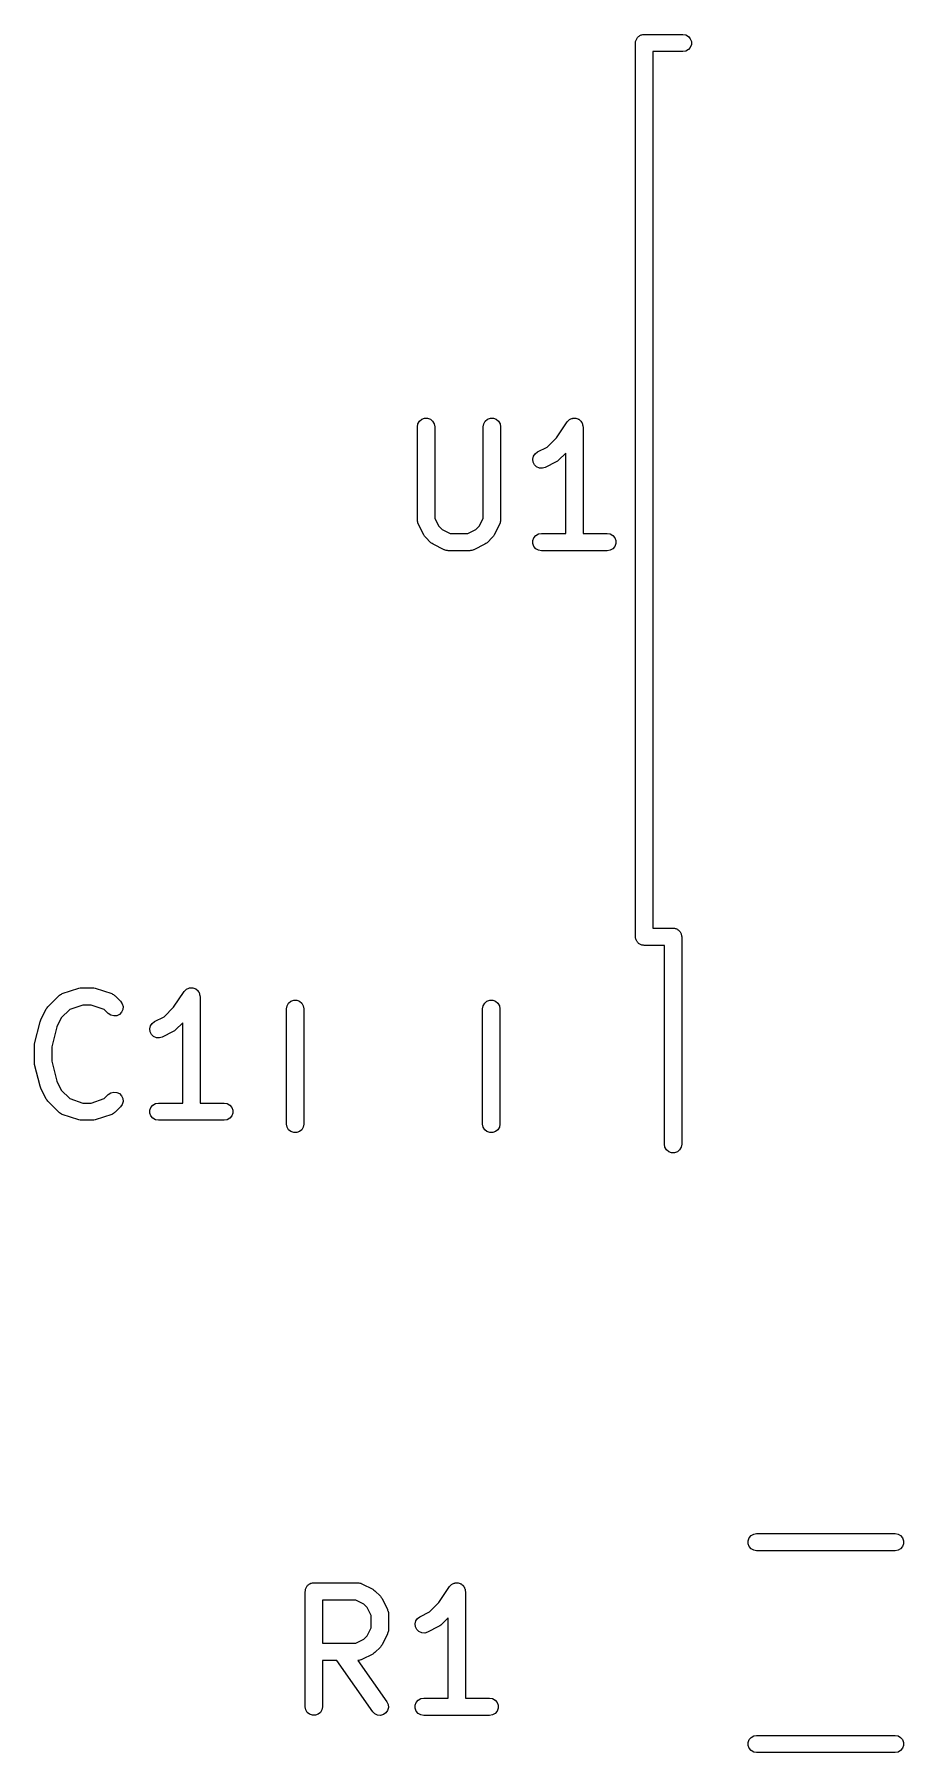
# Model space of a CAD drawing. Extents: x 76 to 223, y -93 to -41.
# Drawn here: x 78.14 to 85.67, y -93.45 to -78.55 of the extents above; entities that cross this region are included whole.
import ezdxf

# ---------------------------------------------------------------- set-up
doc = ezdxf.new("R2010")
doc.units = 0
doc.header["$MEASUREMENT"] = 0
doc.layers.add('BLACK', color=7, linetype='CONTINUOUS')

msp = doc.modelspace()

# ---------------------------------------------------------------- linework, layer by layer
at = {"layer": 'Black'}
for p, q in [((83.35, -78.625), (83.3511, -78.6185)), ((83.35, -86.375), (83.35, -78.625)), ((83.3511, -78.612), (83.3534, -78.6058)), ((83.3511, -78.6185), (83.3511, -78.612)), ((83.3534, -78.6058), (83.3545, -78.5993)), ((83.3545, -78.5993), (83.3578, -78.5937)), ((83.3578, -78.5937), (83.36, -78.5875)), ((83.36, -78.5875), (83.3643, -78.5825)), ((83.3643, -78.5825), (83.3675, -78.5768)), ((83.3675, -78.5768), (83.3726, -78.5726)), ((83.3726, -78.5726), (83.3768, -78.5675)), ((83.3768, -78.5675), (83.3825, -78.5643)), ((83.3825, -78.5643), (83.3875, -78.56)), ((83.3875, -78.56), (83.3937, -78.5578)), ((83.3937, -78.5578), (83.3993, -78.5545)), ((83.3993, -78.5545), (83.4058, -78.5534)), ((83.4058, -78.5534), (83.412, -78.5511)), ((83.412, -78.5511), (83.4185, -78.5511)), ((83.4185, -78.5511), (83.425, -78.55)), ((83.425, -78.55), (83.76, -78.55)), ((83.76, -78.55), (83.7857, -78.5545)), ((83.7857, -78.5545), (83.8082, -78.5675)), ((83.8082, -78.5675), (83.825, -78.5875)), ((83.825, -78.6625), (83.8082, -78.6825)), ((83.825, -78.5875), (83.8339, -78.612)), ((83.8339, -78.638), (83.825, -78.6625)), ((83.8339, -78.612), (83.8339, -78.638)), ((83.76, -78.7), (83.5, -78.7)), ((83.5, -78.7), (83.5, -86.3)), ((83.7857, -78.6955), (83.76, -78.7)), ((83.8082, -78.6825), (83.7857, -78.6955)), ((81.4591, -81.9524), (81.4636, -81.9267)), ((81.4636, -81.9267), (81.4766, -81.9042)), ((81.4766, -81.9042), (81.4966, -81.8874)), ((81.4966, -81.8874), (81.5211, -81.8785)), ((81.5211, -81.8785), (81.5471, -81.8785)), ((81.5471, -81.8785), (81.5716, -81.8874)), ((81.5716, -81.8874), (81.5915, -81.9042)), ((81.5915, -81.9042), (81.6046, -81.9267)), ((81.6046, -81.9267), (81.6091, -81.9524)), ((82.0305, -81.9524), (82.035, -81.9267)), ((82.035, -81.9267), (82.0481, -81.9042)), ((82.0481, -81.9042), (82.068, -81.8874)), ((82.068, -81.8874), (82.0925, -81.8785)), ((82.0925, -81.8785), (82.1185, -81.8785)), ((82.1185, -81.8785), (82.143, -81.8874)), ((82.143, -81.8874), (82.163, -81.9042)), ((82.163, -81.9042), (82.176, -81.9267)), ((82.176, -81.9267), (82.1805, -81.9524)), ((82.6663, -82.0475), (82.7574, -81.9108)), ((82.7574, -81.9108), (82.7603, -81.9078)), ((82.7603, -81.9078), (82.7624, -81.9042)), ((82.7624, -81.9042), (82.7692, -81.8984)), ((82.7692, -81.8984), (82.7754, -81.8919)), ((82.7754, -81.8919), (82.7791, -81.8901)), ((82.7791, -81.8901), (82.7823, -81.8874)), ((82.7823, -81.8874), (82.7907, -81.8844)), ((82.7907, -81.8844), (82.7987, -81.8804)), ((82.7987, -81.8804), (82.8029, -81.8799)), ((82.8029, -81.8799), (82.8068, -81.8785)), ((82.8068, -81.8785), (82.8157, -81.8785)), ((82.8157, -81.8785), (82.8246, -81.8775)), ((82.8246, -81.8775), (82.8287, -81.8785)), ((82.8287, -81.8785), (82.8328, -81.8785)), ((82.8328, -81.8785), (82.8412, -81.8816)), ((82.8412, -81.8816), (82.8499, -81.8837)), ((82.8499, -81.8837), (82.8534, -81.886)), ((82.8534, -81.886), (82.8573, -81.8874)), ((82.8573, -81.8874), (82.8642, -81.8932)), ((82.8642, -81.8932), (82.8716, -81.8981)), ((82.8716, -81.8981), (82.8741, -81.9015)), ((82.8741, -81.9015), (82.8773, -81.9042)), ((82.8773, -81.9042), (82.8817, -81.9119)), ((82.8817, -81.9119), (82.887, -81.9191)), ((82.887, -81.9191), (82.8882, -81.9231)), ((82.8882, -81.9231), (82.8903, -81.9267)), ((82.8903, -81.9267), (82.8918, -81.9355)), ((82.8918, -81.9355), (82.8944, -81.9441)), ((82.8944, -81.9441), (82.8941, -81.9483)), ((82.8941, -81.9483), (82.8948, -81.9524)), ((81.4591, -82.7619), (81.4591, -81.9524)), ((81.6091, -81.9524), (81.6091, -82.7442)), ((82.0305, -82.7442), (82.0305, -81.9524)), ((82.1805, -81.9524), (82.1805, -82.7619)), ((82.5849, -82.1288), (82.6663, -82.0475)), ((82.8948, -81.9524), (82.8948, -82.8774)), ((82.4592, -82.2336), (82.4653, -82.2083)), ((82.4622, -82.2595), (82.4592, -82.2336)), ((82.4653, -82.2083), (82.4796, -82.1865)), ((82.4796, -82.1865), (82.5006, -82.171)), ((82.5006, -82.171), (82.5849, -82.1288)), ((82.6824, -82.2435), (82.6725, -82.2504)), ((82.7448, -82.1811), (82.6824, -82.2435)), ((82.7448, -82.8774), (82.7448, -82.1811)), ((82.4739, -82.2828), (82.4622, -82.2595)), ((82.4928, -82.3007), (82.4739, -82.2828)), ((82.5167, -82.311), (82.4928, -82.3007)), ((82.5427, -82.3126), (82.5167, -82.311)), ((82.5676, -82.3052), (82.5427, -82.3126)), ((82.6629, -82.2576), (82.5676, -82.3052)), ((82.6725, -82.2504), (82.6629, -82.2576)), ((81.4598, -82.7662), (81.4591, -82.7619)), ((81.4596, -82.7705), (81.4598, -82.7662)), ((81.4621, -82.7789), (81.4596, -82.7705)), ((81.4636, -82.7876), (81.4621, -82.7789)), ((81.4658, -82.7913), (81.4636, -82.7876)), ((81.467, -82.7954), (81.4658, -82.7913)), ((81.5146, -82.8907), (81.467, -82.7954)), ((81.6091, -82.7442), (81.6434, -82.8127)), ((81.6434, -82.8127), (81.6738, -82.8431)), ((81.6738, -82.8431), (81.7423, -82.8774)), ((81.8973, -82.8774), (81.9659, -82.8431)), ((81.9659, -82.8431), (81.9963, -82.8127)), ((81.9963, -82.8127), (82.0305, -82.7442)), ((82.1726, -82.7954), (82.125, -82.8907)), ((82.1738, -82.7913), (82.1726, -82.7954)), ((82.176, -82.7876), (82.1738, -82.7913)), ((82.1775, -82.7789), (82.176, -82.7876)), ((82.18, -82.7705), (82.1775, -82.7789)), ((82.1805, -82.7619), (82.1798, -82.7662)), ((82.1798, -82.7662), (82.18, -82.7705)), ((81.5218, -82.9003), (81.5146, -82.8907)), ((81.5287, -82.9102), (81.5218, -82.9003)), ((81.5763, -82.9578), (81.5287, -82.9102)), ((81.5861, -82.9647), (81.5763, -82.9578)), ((81.5958, -82.9718), (81.5861, -82.9647)), ((81.691, -83.0195), (81.5958, -82.9718)), ((81.7423, -82.8774), (81.8973, -82.8774)), ((82.0438, -82.9718), (81.9486, -83.0195)), ((82.0535, -82.9647), (82.0438, -82.9718)), ((82.0633, -82.9578), (82.0535, -82.9647)), ((82.1109, -82.9102), (82.0633, -82.9578)), ((82.1178, -82.9003), (82.1109, -82.9102)), ((82.125, -82.8907), (82.1178, -82.9003)), ((82.4602, -82.9394), (82.4691, -82.9149)), ((82.4602, -82.9654), (82.4602, -82.9394)), ((82.4691, -82.9899), (82.4602, -82.9654)), ((82.4691, -82.9149), (82.4859, -82.8949)), ((82.4859, -83.0098), (82.4691, -82.9899)), ((82.4859, -82.8949), (82.5084, -82.8819)), ((82.5084, -82.8819), (82.5341, -82.8774)), ((82.5341, -82.8774), (82.7448, -82.8774)), ((82.8948, -82.8774), (83.1055, -82.8774)), ((83.1055, -82.8774), (83.1312, -82.8819)), ((83.1312, -82.8819), (83.1537, -82.8949)), ((83.1537, -82.8949), (83.1705, -82.9149)), ((83.1705, -82.9899), (83.1537, -83.0098)), ((83.1705, -82.9149), (83.1794, -82.9394)), ((83.1794, -82.9654), (83.1705, -82.9899)), ((83.1794, -82.9394), (83.1794, -82.9654)), ((81.6952, -83.0207), (81.691, -83.0195)), ((81.6989, -83.0229), (81.6952, -83.0207)), ((81.7076, -83.0244), (81.6989, -83.0229)), ((81.716, -83.0269), (81.7076, -83.0244)), ((81.7203, -83.0266), (81.716, -83.0269)), ((81.7246, -83.0274), (81.7203, -83.0266)), ((81.915, -83.0274), (81.7246, -83.0274)), ((81.9193, -83.0266), (81.915, -83.0274)), ((81.9236, -83.0269), (81.9193, -83.0266)), ((81.932, -83.0244), (81.9236, -83.0269)), ((81.9407, -83.0229), (81.932, -83.0244)), ((81.9444, -83.0207), (81.9407, -83.0229)), ((81.9486, -83.0195), (81.9444, -83.0207)), ((82.5084, -83.0229), (82.4859, -83.0098)), ((82.5341, -83.0274), (82.5084, -83.0229)), ((83.1055, -83.0274), (82.5341, -83.0274)), ((83.1312, -83.0229), (83.1055, -83.0274)), ((83.1537, -83.0098), (83.1312, -83.0229)), ((83.3511, -86.3815), (83.35, -86.375)), ((83.3511, -86.388), (83.3511, -86.3815)), ((83.3534, -86.3942), (83.3511, -86.388)), ((83.3545, -86.4007), (83.3534, -86.3942)), ((83.3578, -86.4063), (83.3545, -86.4007)), ((83.36, -86.4125), (83.3578, -86.4063)), ((83.3643, -86.4175), (83.36, -86.4125)), ((83.3675, -86.4232), (83.3643, -86.4175)), ((83.5, -86.3), (83.675, -86.3)), ((83.675, -86.3), (83.6815, -86.3011)), ((83.6815, -86.3011), (83.688, -86.3011)), ((83.688, -86.3011), (83.6942, -86.3034)), ((83.6942, -86.3034), (83.7007, -86.3045)), ((83.7007, -86.3045), (83.7063, -86.3078)), ((83.7063, -86.3078), (83.7125, -86.31)), ((83.7125, -86.31), (83.7175, -86.3143)), ((83.7175, -86.3143), (83.7232, -86.3175)), ((83.7232, -86.3175), (83.7274, -86.3226)), ((83.7274, -86.3226), (83.7325, -86.3268)), ((83.7325, -86.3268), (83.7357, -86.3325)), ((83.7357, -86.3325), (83.74, -86.3375)), ((83.74, -86.3375), (83.7422, -86.3437)), ((83.7422, -86.3437), (83.7455, -86.3493)), ((83.7455, -86.3493), (83.7466, -86.3558)), ((83.7466, -86.3558), (83.7489, -86.362)), ((83.7489, -86.362), (83.7489, -86.3685)), ((83.7489, -86.3685), (83.75, -86.375)), ((83.75, -86.375), (83.75, -88.175)), ((83.3726, -86.4274), (83.3675, -86.4232)), ((83.3768, -86.4325), (83.3726, -86.4274)), ((83.3825, -86.4357), (83.3768, -86.4325)), ((83.3875, -86.44), (83.3825, -86.4357)), ((83.3937, -86.4422), (83.3875, -86.44)), ((83.3993, -86.4455), (83.3937, -86.4422)), ((83.4058, -86.4466), (83.3993, -86.4455)), ((83.412, -86.4489), (83.4058, -86.4466)), ((83.4185, -86.4489), (83.412, -86.4489)), ((83.425, -86.45), (83.4185, -86.4489)), ((83.6, -86.45), (83.425, -86.45)), ((83.6, -88.175), (83.6, -86.45)), ((78.381, -86.8683), (78.5239, -86.8207)), ((78.5239, -86.8207), (78.5358, -86.819)), ((78.5358, -86.819), (78.5476, -86.8169)), ((78.5476, -86.8169), (78.6429, -86.8169)), ((78.6429, -86.8169), (78.6547, -86.819)), ((78.6547, -86.819), (78.6666, -86.8207)), ((78.6666, -86.8207), (78.8094, -86.8683)), ((79.3465, -86.987), (79.4376, -86.8503)), ((79.4376, -86.8503), (79.4405, -86.8473)), ((79.4405, -86.8473), (79.4425, -86.8437)), ((79.4425, -86.8437), (79.4494, -86.8379)), ((79.4494, -86.8379), (79.4556, -86.8314)), ((79.4556, -86.8314), (79.4593, -86.8296)), ((79.4593, -86.8296), (79.4625, -86.8269)), ((79.4625, -86.8269), (79.4709, -86.8239)), ((79.4709, -86.8239), (79.4789, -86.8199)), ((79.4789, -86.8199), (79.4831, -86.8194)), ((79.4831, -86.8194), (79.487, -86.818)), ((79.487, -86.818), (79.4959, -86.818)), ((79.4959, -86.818), (79.5048, -86.817)), ((79.5048, -86.817), (79.5089, -86.818)), ((79.5089, -86.818), (79.513, -86.818)), ((79.513, -86.818), (79.5214, -86.8211)), ((79.5214, -86.8211), (79.5301, -86.8232)), ((79.5301, -86.8232), (79.5336, -86.8255)), ((79.5336, -86.8255), (79.5375, -86.8269)), ((79.5375, -86.8269), (79.5444, -86.8327)), ((79.5444, -86.8327), (79.5518, -86.8376)), ((79.5518, -86.8376), (79.5543, -86.841)), ((79.5543, -86.841), (79.5575, -86.8437)), ((79.5575, -86.8437), (79.5619, -86.8514)), ((79.5619, -86.8514), (79.5672, -86.8586)), ((79.5672, -86.8586), (79.5684, -86.8626)), ((79.5684, -86.8626), (79.5705, -86.8662)), ((79.5705, -86.8662), (79.572, -86.875)), ((78.1948, -87.0964), (78.2424, -87.0012)), ((78.2424, -87.0012), (78.2496, -86.9915)), ((78.2496, -86.9915), (78.2565, -86.9817)), ((78.2565, -86.9817), (78.3517, -86.8865)), ((78.3517, -86.8865), (78.3553, -86.884)), ((78.3553, -86.884), (78.3581, -86.8808)), ((78.3581, -86.8808), (78.3659, -86.8766)), ((78.3659, -86.8766), (78.3731, -86.8715)), ((78.4453, -87.0051), (78.3712, -87.0792)), ((78.3731, -86.8715), (78.3772, -86.8704)), ((78.3772, -86.8704), (78.381, -86.8683)), ((78.5598, -86.9669), (78.4453, -87.0051)), ((78.6307, -86.9669), (78.5598, -86.9669)), ((78.7452, -87.0051), (78.6307, -86.9669)), ((78.7803, -87.0402), (78.7452, -87.0051)), ((78.8094, -86.8683), (78.8132, -86.8704)), ((78.8132, -86.8704), (78.8174, -86.8715)), ((78.8174, -86.8715), (78.8246, -86.8766)), ((78.8246, -86.8766), (78.8323, -86.8808)), ((78.8323, -86.8808), (78.8352, -86.884)), ((78.8352, -86.884), (78.8387, -86.8865)), ((78.8387, -86.8865), (78.8864, -86.9341)), ((78.8864, -86.9341), (78.9013, -86.9554)), ((78.9058, -87.0065), (78.8948, -87.0301)), ((78.9013, -86.9554), (78.908, -86.9806)), ((78.908, -86.9806), (78.9058, -87.0065)), ((79.2651, -87.0683), (79.3465, -86.987)), ((79.572, -86.875), (79.5745, -86.8836)), ((79.5745, -86.8836), (79.5743, -86.8878)), ((79.5743, -86.8878), (79.575, -86.8919)), ((79.575, -86.8919), (79.575, -87.8169)), ((80.325, -87), (80.3295, -86.9743)), ((80.325, -88), (80.325, -87)), ((80.3295, -86.9743), (80.3425, -86.9518)), ((80.3425, -86.9518), (80.3625, -86.935)), ((80.3625, -86.935), (80.387, -86.9261)), ((80.387, -86.9261), (80.413, -86.9261)), ((80.413, -86.9261), (80.4375, -86.935)), ((80.4375, -86.935), (80.4575, -86.9518)), ((80.4575, -86.9518), (80.4705, -86.9743)), ((80.4705, -86.9743), (80.475, -87)), ((80.475, -87), (80.475, -88)), ((82.025, -87), (82.0295, -86.9743)), ((82.025, -88), (82.025, -87)), ((82.0295, -86.9743), (82.0425, -86.9518)), ((82.0425, -86.9518), (82.0625, -86.935)), ((82.0625, -86.935), (82.087, -86.9261)), ((82.087, -86.9261), (82.113, -86.9261)), ((82.113, -86.9261), (82.1375, -86.935)), ((82.1375, -86.935), (82.1575, -86.9518)), ((82.1575, -86.9518), (82.1705, -86.9743)), ((82.1705, -86.9743), (82.175, -87)), ((82.175, -87), (82.175, -88)), ((78.1415, -87.3023), (78.1891, -87.1118)), ((78.1891, -87.1118), (78.1925, -87.1043)), ((78.1925, -87.1043), (78.1948, -87.0964)), ((78.3327, -87.1562), (78.2893, -87.3297)), ((78.3712, -87.0792), (78.3327, -87.1562)), ((78.8016, -87.0551), (78.7803, -87.0402)), ((78.8268, -87.0618), (78.8016, -87.0551)), ((78.8527, -87.0596), (78.8268, -87.0618)), ((78.8764, -87.0486), (78.8527, -87.0596)), ((78.8948, -87.0301), (78.8764, -87.0486)), ((79.1394, -87.1731), (79.1455, -87.1478)), ((79.1455, -87.1478), (79.1598, -87.126)), ((79.1598, -87.126), (79.1807, -87.1105)), ((79.1807, -87.1105), (79.2651, -87.0683)), ((79.425, -87.1206), (79.3626, -87.183)), ((79.425, -87.8169), (79.425, -87.1206)), ((78.1393, -87.3205), (78.1409, -87.3114)), ((78.1409, -87.3114), (78.1415, -87.3023)), ((79.1424, -87.199), (79.1394, -87.1731)), ((79.154, -87.2223), (79.1424, -87.199)), ((79.173, -87.2402), (79.154, -87.2223)), ((79.1969, -87.2505), (79.173, -87.2402)), ((79.2229, -87.2521), (79.1969, -87.2505)), ((79.2478, -87.2447), (79.2229, -87.2521)), ((79.3431, -87.1971), (79.2478, -87.2447)), ((79.3527, -87.1899), (79.3431, -87.1971)), ((79.3626, -87.183), (79.3527, -87.1899)), ((78.1393, -87.4633), (78.1393, -87.3205)), ((78.2893, -87.3297), (78.2893, -87.4541)), ((78.2893, -87.4541), (78.3327, -87.6276)), ((78.1409, -87.4723), (78.1393, -87.4633)), ((78.1415, -87.4815), (78.1409, -87.4723)), ((78.1891, -87.672), (78.1415, -87.4815)), ((78.1925, -87.6795), (78.1891, -87.672)), ((78.1948, -87.6873), (78.1925, -87.6795)), ((78.2424, -87.7826), (78.1948, -87.6873)), ((78.3327, -87.6276), (78.3712, -87.7046)), ((78.3712, -87.7046), (78.4453, -87.7787)), ((78.7452, -87.7787), (78.7803, -87.7436)), ((78.7803, -87.7436), (78.8016, -87.7287)), ((78.8016, -87.7287), (78.8268, -87.7219)), ((78.8268, -87.7219), (78.8527, -87.7242)), ((78.8527, -87.7242), (78.8764, -87.7352)), ((78.8764, -87.7352), (78.8948, -87.7536)), ((78.8948, -87.7536), (78.9058, -87.7772)), ((78.2496, -87.7922), (78.2424, -87.7826)), ((78.2565, -87.8021), (78.2496, -87.7922)), ((78.3517, -87.8973), (78.2565, -87.8021)), ((78.3553, -87.8998), (78.3517, -87.8973)), ((78.3581, -87.903), (78.3553, -87.8998)), ((78.3659, -87.9072), (78.3581, -87.903)), ((78.3731, -87.9122), (78.3659, -87.9072)), ((78.4453, -87.7787), (78.5598, -87.8169)), ((78.5598, -87.8169), (78.6307, -87.8169)), ((78.6307, -87.8169), (78.7452, -87.7787)), ((78.8246, -87.9072), (78.8174, -87.9122)), ((78.8323, -87.903), (78.8246, -87.9072)), ((78.8352, -87.8998), (78.8323, -87.903)), ((78.8387, -87.8973), (78.8352, -87.8998)), ((78.8864, -87.8497), (78.8387, -87.8973)), ((78.9013, -87.8283), (78.8864, -87.8497)), ((78.908, -87.8032), (78.9013, -87.8283)), ((78.9058, -87.7772), (78.908, -87.8032)), ((79.1404, -87.8789), (79.1493, -87.8544)), ((79.1404, -87.9049), (79.1404, -87.8789)), ((79.1493, -87.9294), (79.1404, -87.9049)), ((79.1493, -87.8544), (79.1661, -87.8344)), ((79.1661, -87.8344), (79.1886, -87.8214)), ((79.1886, -87.8214), (79.2143, -87.8169)), ((79.2143, -87.8169), (79.425, -87.8169)), ((79.575, -87.8169), (79.7857, -87.8169)), ((79.7857, -87.8169), (79.8114, -87.8214)), ((79.8114, -87.8214), (79.8339, -87.8344)), ((79.8339, -87.8344), (79.8507, -87.8544)), ((79.8507, -87.8544), (79.8596, -87.8789)), ((79.8596, -87.9049), (79.8507, -87.9294)), ((79.8596, -87.8789), (79.8596, -87.9049)), ((78.3772, -87.9134), (78.3731, -87.9122)), ((78.381, -87.9154), (78.3772, -87.9134)), ((78.5239, -87.963), (78.381, -87.9154)), ((78.5358, -87.9648), (78.5239, -87.963)), ((78.5476, -87.9669), (78.5358, -87.9648)), ((78.6429, -87.9669), (78.5476, -87.9669)), ((78.6547, -87.9648), (78.6429, -87.9669)), ((78.6666, -87.963), (78.6547, -87.9648)), ((78.8094, -87.9154), (78.6666, -87.963)), ((78.8132, -87.9134), (78.8094, -87.9154)), ((78.8174, -87.9122), (78.8132, -87.9134)), ((79.1661, -87.9493), (79.1493, -87.9294)), ((79.1886, -87.9624), (79.1661, -87.9493)), ((79.2143, -87.9669), (79.1886, -87.9624)), ((79.7857, -87.9669), (79.2143, -87.9669)), ((79.8114, -87.9624), (79.7857, -87.9669)), ((79.8339, -87.9493), (79.8114, -87.9624)), ((79.8507, -87.9294), (79.8339, -87.9493)), ((80.3295, -88.0257), (80.325, -88)), ((80.3425, -88.0482), (80.3295, -88.0257)), ((80.3625, -88.065), (80.3425, -88.0482)), ((80.4575, -88.0482), (80.4375, -88.065)), ((80.4705, -88.0257), (80.4575, -88.0482)), ((80.475, -88), (80.4705, -88.0257)), ((82.0295, -88.0257), (82.025, -88)), ((82.0425, -88.0482), (82.0295, -88.0257)), ((82.0625, -88.065), (82.0425, -88.0482)), ((82.1575, -88.0482), (82.1375, -88.065)), ((82.1705, -88.0257), (82.1575, -88.0482)), ((82.175, -88), (82.1705, -88.0257)), ((80.387, -88.0739), (80.3625, -88.065)), ((80.413, -88.0739), (80.387, -88.0739)), ((80.4375, -88.065), (80.413, -88.0739)), ((82.087, -88.0739), (82.0625, -88.065)), ((82.113, -88.0739), (82.087, -88.0739)), ((82.1375, -88.065), (82.113, -88.0739)), ((83.6045, -88.2007), (83.6, -88.175)), ((83.6175, -88.2232), (83.6045, -88.2007)), ((83.7455, -88.2007), (83.7325, -88.2232)), ((83.75, -88.175), (83.7455, -88.2007)), ((83.6375, -88.24), (83.6175, -88.2232)), ((83.662, -88.2489), (83.6375, -88.24)), ((83.688, -88.2489), (83.662, -88.2489)), ((83.7125, -88.24), (83.688, -88.2489)), ((83.7325, -88.2232), (83.7125, -88.24)), ((84.3261, -91.612), (84.335, -91.5875)), ((84.3261, -91.638), (84.3261, -91.612)), ((84.335, -91.5875), (84.3518, -91.5675)), ((84.3518, -91.5675), (84.3743, -91.5545)), ((84.3743, -91.5545), (84.4, -91.55)), ((84.4, -91.55), (85.6, -91.55)), ((85.6, -91.55), (85.6257, -91.5545)), ((85.6257, -91.5545), (85.6482, -91.5675)), ((85.6482, -91.5675), (85.665, -91.5875)), ((85.665, -91.5875), (85.6739, -91.612)), ((85.6739, -91.612), (85.6739, -91.638)), ((84.335, -91.6625), (84.3261, -91.638)), ((84.3518, -91.6825), (84.335, -91.6625)), ((84.3743, -91.6955), (84.3518, -91.6825)), ((84.4, -91.7), (84.3743, -91.6955)), ((85.6, -91.7), (84.4, -91.7)), ((85.6257, -91.6955), (85.6, -91.7)), ((85.6482, -91.6825), (85.6257, -91.6955)), ((85.665, -91.6625), (85.6482, -91.6825)), ((85.6739, -91.638), (85.665, -91.6625)), ((80.4869, -92.0524), (80.488, -92.0459)), ((80.4869, -93.0524), (80.4869, -92.0524)), ((80.488, -92.0394), (80.4903, -92.0332)), ((80.488, -92.0459), (80.488, -92.0394)), ((80.4903, -92.0332), (80.4914, -92.0267)), ((80.4914, -92.0267), (80.4947, -92.021)), ((80.4947, -92.021), (80.497, -92.0149)), ((80.497, -92.0149), (80.5012, -92.0099)), ((80.5012, -92.0099), (80.5045, -92.0042)), ((80.5045, -92.0042), (80.5095, -92)), ((80.5095, -92), (80.5137, -91.9949)), ((80.5137, -91.9949), (80.5194, -91.9916)), ((80.5194, -91.9916), (80.5244, -91.9874)), ((80.5244, -91.9874), (80.5306, -91.9852)), ((80.5306, -91.9852), (80.5363, -91.9819)), ((80.5363, -91.9819), (80.5427, -91.9808)), ((80.5427, -91.9808), (80.5489, -91.9785)), ((80.5489, -91.9785), (80.5554, -91.9785)), ((80.5554, -91.9785), (80.5619, -91.9774)), ((80.5619, -91.9774), (80.9429, -91.9774)), ((80.9429, -91.9774), (80.9471, -91.9781)), ((80.9471, -91.9781), (80.9514, -91.9779)), ((80.9514, -91.9779), (80.9599, -91.9804)), ((80.9599, -91.9804), (80.9685, -91.9819)), ((80.9685, -91.9819), (80.9723, -91.9841)), ((80.9723, -91.9841), (80.9764, -91.9853)), ((80.9764, -91.9853), (81.0716, -92.0329)), ((81.0716, -92.0329), (81.0813, -92.0401)), ((81.0813, -92.0401), (81.0911, -92.047)), ((81.0911, -92.047), (81.1387, -92.0946)), ((81.6465, -92.1475), (81.7376, -92.0108)), ((81.7376, -92.0108), (81.7405, -92.0078)), ((81.7405, -92.0078), (81.7425, -92.0042)), ((81.7425, -92.0042), (81.7494, -91.9984)), ((81.7494, -91.9984), (81.7556, -91.9919)), ((81.7556, -91.9919), (81.7593, -91.9901)), ((81.7593, -91.9901), (81.7625, -91.9874)), ((81.7625, -91.9874), (81.7709, -91.9844)), ((81.7709, -91.9844), (81.7789, -91.9804)), ((81.7789, -91.9804), (81.7831, -91.9799)), ((81.7831, -91.9799), (81.787, -91.9785)), ((81.787, -91.9785), (81.7959, -91.9785)), ((81.7959, -91.9785), (81.8048, -91.9775)), ((81.8048, -91.9775), (81.8089, -91.9785)), ((81.8089, -91.9785), (81.813, -91.9785)), ((81.813, -91.9785), (81.8214, -91.9816)), ((81.8214, -91.9816), (81.8301, -91.9837)), ((81.8301, -91.9837), (81.8336, -91.986)), ((81.8336, -91.986), (81.8375, -91.9874)), ((81.8375, -91.9874), (81.8444, -91.9932)), ((81.8444, -91.9932), (81.8518, -91.9981)), ((81.8518, -91.9981), (81.8543, -92.0015)), ((81.8543, -92.0015), (81.8575, -92.0042)), ((81.8575, -92.0042), (81.8619, -92.0119)), ((81.8619, -92.0119), (81.8672, -92.0191)), ((81.8672, -92.0191), (81.8684, -92.0231)), ((81.8684, -92.0231), (81.8705, -92.0267)), ((81.8705, -92.0267), (81.872, -92.0355)), ((81.872, -92.0355), (81.8745, -92.0441)), ((81.8745, -92.0441), (81.8743, -92.0483)), ((81.8743, -92.0483), (81.875, -92.0524)), ((81.875, -92.0524), (81.875, -92.9774)), ((80.6369, -92.1274), (80.6369, -92.5012)), ((80.9252, -92.1274), (80.6369, -92.1274)), ((80.9937, -92.1616), (80.9252, -92.1274)), ((81.0241, -92.192), (80.9937, -92.1616)), ((81.0583, -92.2606), (81.0241, -92.192)), ((81.1387, -92.0946), (81.1456, -92.1044)), ((81.1456, -92.1044), (81.1528, -92.1141)), ((81.1528, -92.1141), (81.2004, -92.2093)), ((81.2004, -92.2093), (81.2016, -92.2135)), ((81.2016, -92.2135), (81.2038, -92.2172)), ((81.2038, -92.2172), (81.2053, -92.2259)), ((81.2053, -92.2259), (81.2078, -92.2343)), ((81.4807, -92.271), (81.5651, -92.2288)), ((81.5651, -92.2288), (81.6465, -92.1475)), ((81.0241, -92.4365), (81.0583, -92.368)), ((81.0583, -92.368), (81.0583, -92.2606)), ((81.2078, -92.2343), (81.2076, -92.2386)), ((81.2076, -92.2386), (81.2083, -92.2429)), ((81.2083, -92.2429), (81.2083, -92.3857)), ((81.4394, -92.3336), (81.4455, -92.3083)), ((81.4424, -92.3595), (81.4394, -92.3336)), ((81.454, -92.3828), (81.4424, -92.3595)), ((81.4455, -92.3083), (81.4598, -92.2865)), ((81.4598, -92.2865), (81.4807, -92.271)), ((81.6431, -92.3576), (81.5478, -92.4052)), ((81.6527, -92.3504), (81.6431, -92.3576)), ((81.6626, -92.3435), (81.6527, -92.3504)), ((81.725, -92.2811), (81.6626, -92.3435)), ((81.725, -92.9774), (81.725, -92.2811)), ((80.6369, -92.5012), (80.9252, -92.5012)), ((80.9252, -92.5012), (80.9937, -92.4669)), ((80.9937, -92.4669), (81.0241, -92.4365)), ((81.1456, -92.5242), (81.1387, -92.534)), ((81.1528, -92.5145), (81.1456, -92.5242)), ((81.2004, -92.4193), (81.1528, -92.5145)), ((81.2016, -92.4151), (81.2004, -92.4193)), ((81.2038, -92.4114), (81.2016, -92.4151)), ((81.2053, -92.4027), (81.2038, -92.4114)), ((81.2078, -92.3943), (81.2053, -92.4027)), ((81.2083, -92.3857), (81.2076, -92.39)), ((81.2076, -92.39), (81.2078, -92.3943)), ((81.473, -92.4007), (81.454, -92.3828)), ((81.4969, -92.411), (81.473, -92.4007)), ((81.5229, -92.4126), (81.4969, -92.411)), ((81.5478, -92.4052), (81.5229, -92.4126)), ((80.761, -92.6512), (80.6369, -92.6512)), ((80.6369, -92.6512), (80.6369, -93.0524)), ((81.0719, -93.0954), (80.761, -92.6512)), ((80.9471, -92.6504), (80.9439, -92.651)), ((80.9439, -92.651), (81.1948, -93.0094)), ((80.9514, -92.6507), (80.9471, -92.6504)), ((80.9599, -92.6482), (80.9514, -92.6507)), ((80.9685, -92.6467), (80.9599, -92.6482)), ((80.9723, -92.6445), (80.9685, -92.6467)), ((80.9764, -92.6433), (80.9723, -92.6445)), ((81.0716, -92.5957), (80.9764, -92.6433)), ((81.0813, -92.5885), (81.0716, -92.5957)), ((81.0911, -92.5816), (81.0813, -92.5885)), ((81.1387, -92.534), (81.0911, -92.5816)), ((80.4914, -93.078), (80.4869, -93.0524)), ((80.5045, -93.1006), (80.4914, -93.078)), ((80.5244, -93.1173), (80.5045, -93.1006)), ((80.5489, -93.1262), (80.5244, -93.1173)), ((80.5994, -93.1173), (80.5749, -93.1262)), ((80.6194, -93.1006), (80.5994, -93.1173)), ((80.6324, -93.078), (80.6194, -93.1006)), ((80.6369, -93.0524), (80.6324, -93.078)), ((81.0903, -93.1138), (81.0719, -93.0954)), ((81.1139, -93.1248), (81.0903, -93.1138)), ((81.1399, -93.1271), (81.1139, -93.1248)), ((81.165, -93.1204), (81.1399, -93.1271)), ((81.1864, -93.1054), (81.165, -93.1204)), ((81.2013, -93.0841), (81.1864, -93.1054)), ((81.1948, -93.0094), (81.2058, -93.033)), ((81.208, -93.0589), (81.2013, -93.0841)), ((81.2058, -93.033), (81.208, -93.0589)), ((81.4404, -93.0394), (81.4493, -93.0149)), ((81.4404, -93.0654), (81.4404, -93.0394)), ((81.4493, -93.0899), (81.4404, -93.0654)), ((81.4493, -93.0149), (81.4661, -92.9949)), ((81.4661, -93.1098), (81.4493, -93.0899)), ((81.4661, -92.9949), (81.4886, -92.9819)), ((81.4886, -93.1229), (81.4661, -93.1098)), ((81.4886, -92.9819), (81.5143, -92.9774)), ((81.5143, -93.1274), (81.4886, -93.1229)), ((81.5143, -92.9774), (81.725, -92.9774)), ((81.875, -92.9774), (82.0857, -92.9774)), ((82.0857, -92.9774), (82.1114, -92.9819)), ((82.1114, -93.1229), (82.0857, -93.1274)), ((82.1114, -92.9819), (82.1339, -92.9949)), ((82.1339, -93.1098), (82.1114, -93.1229)), ((82.1339, -92.9949), (82.1507, -93.0149)), ((82.1507, -93.0899), (82.1339, -93.1098)), ((82.1507, -93.0149), (82.1596, -93.0394)), ((82.1596, -93.0654), (82.1507, -93.0899)), ((82.1596, -93.0394), (82.1596, -93.0654)), ((80.5749, -93.1262), (80.5489, -93.1262)), ((82.0857, -93.1274), (81.5143, -93.1274)), ((84.3261, -93.362), (84.335, -93.3375)), ((84.3261, -93.388), (84.3261, -93.362)), ((84.335, -93.4125), (84.3261, -93.388)), ((84.335, -93.3375), (84.3518, -93.3175)), ((84.3518, -93.4325), (84.335, -93.4125)), ((84.3518, -93.3175), (84.3743, -93.3045)), ((84.3743, -93.3045), (84.4, -93.3)), ((84.4, -93.3), (85.6, -93.3)), ((85.6, -93.3), (85.6257, -93.3045)), ((85.6257, -93.3045), (85.6482, -93.3175)), ((85.6482, -93.3175), (85.665, -93.3375)), ((85.665, -93.4125), (85.6482, -93.4325)), ((85.665, -93.3375), (85.6739, -93.362)), ((85.6739, -93.388), (85.665, -93.4125)), ((85.6739, -93.362), (85.6739, -93.388)), ((84.3743, -93.4455), (84.3518, -93.4325)), ((84.4, -93.45), (84.3743, -93.4455)), ((85.6, -93.45), (84.4, -93.45)), ((85.6257, -93.4455), (85.6, -93.45)), ((85.6482, -93.4325), (85.6257, -93.4455))]:
    msp.add_line(p, q, dxfattribs=at)

doc.saveas('drawing.dxf')
